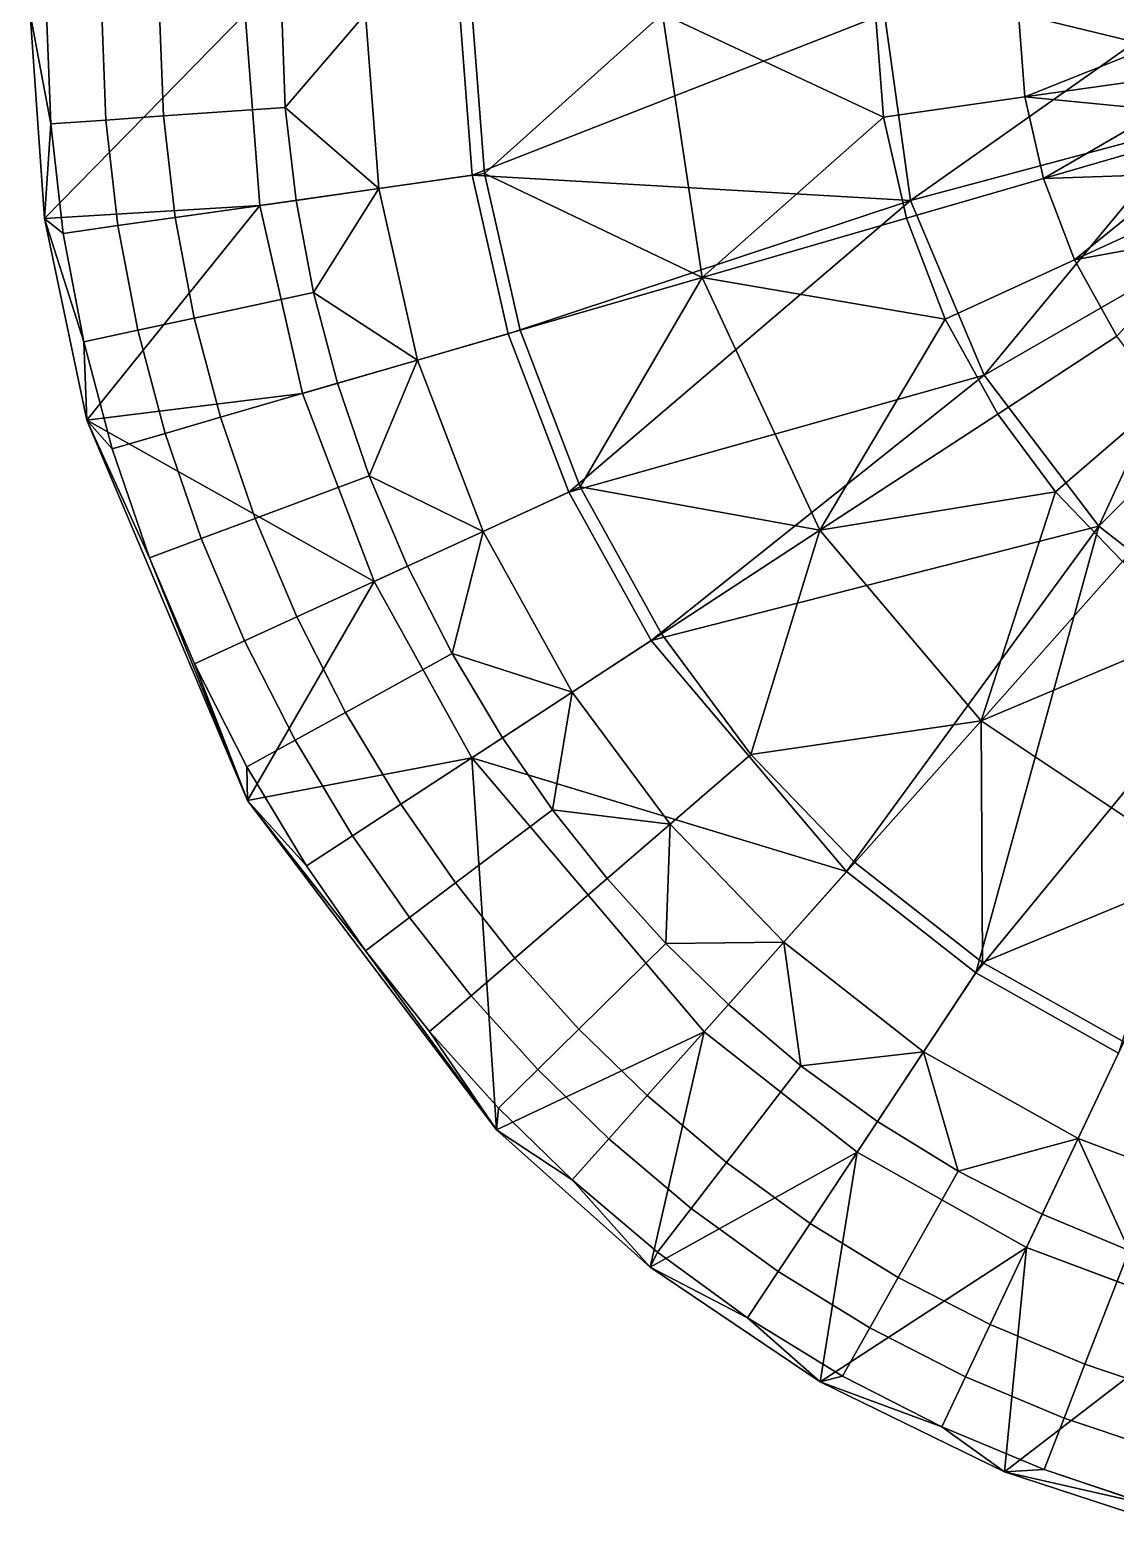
# Model space of a CAD drawing. Header units: inches. Extents: x -336 to -192, y -475 to -71.
# Drawn here: x -295.064 to -293.457, y -184.325 to -182.097 of the extents above; entities that cross this region are included whole.
import ezdxf

# ---------------------------------------------------------------- set-up
doc = ezdxf.new("R2010")
doc.units = ezdxf.units.IN
doc.layers.add('GLASS', color=7, linetype='Continuous')

msp = doc.modelspace()

# ---------------------------------------------------------------- linework, layer by layer
at = {"layer": 'GLASS', "color": 7}
for points in [[(-295.0639, -182.0726, 31.2321), (-295.0425, -182.3755, 31.2321), (-295.0334, -182.2353, 31.3697)], [(-295.0334, -182.2353, 31.3697), (-295.0397, -182.0726, 31.3697), (-295.0639, -182.0726, 31.2321)], [(-295.0425, -182.3755, 31.2321), (-295.0639, -182.0726, 31.2321), (-294.7459, -182.0726, 29.7148)], [(-294.7459, -182.0726, 29.7148), (-294.7242, -182.356, 29.7148), (-295.0425, -182.3755, 31.2321)], [(-294.5679, -182.0726, 30.4371), (-294.6916, -182.0726, 30.7954), (-294.6863, -182.2108, 30.7954)], [(-294.5481, -182.331, 30.4371), (-294.5679, -182.0726, 30.4371), (-294.6863, -182.2108, 30.7954)], [(-294.4097, -182.3114, 28.1975), (-294.428, -182.0726, 28.1975), (-293.7998, -182.0726, 25.2)], [(-293.7998, -182.0726, 25.2), (-293.7612, -182.3486, 25.2), (-294.4097, -182.3114, 28.1975)], [(-294.1284, -182.0726, 29.1905), (-294.4096, -182.0726, 29.9777), (-294.3915, -182.3088, 29.9777)], [(-294.0694, -182.4625, 29.1905), (-294.1284, -182.0726, 29.1905), (-294.3915, -182.3088, 29.9777)], [(-293.8012, -182.2251, 28.3872), (-293.8129, -182.0726, 28.3872), (-294.1284, -182.0726, 29.1905)], [(-294.1284, -182.0726, 29.1905), (-294.0694, -182.4625, 29.1905), (-293.8012, -182.2251, 28.3872)], [(-293.7612, -182.3486, 25.2), (-293.7998, -182.0726, 25.2), (-293.3694, -182.0726, 25.2)], [(-293.3694, -182.0726, 25.2), (-293.3463, -182.2379, 25.2), (-293.7612, -182.3486, 25.2)], [(-293.4041, -182.1204, 27.5878), (-293.4059, -182.0726, 27.5878), (-293.6015, -182.0726, 27.9264)], [(-293.6015, -182.0726, 27.9264), (-293.5921, -182.1954, 27.9264), (-293.4041, -182.1204, 27.5878)], [(-293.5921, -182.1954, 27.9264), (-293.3986, -182.168, 27.5878), (-293.4041, -182.1204, 27.5878)], [(-293.3897, -182.2151, 27.5878), (-293.3986, -182.168, 27.5878), (-293.5921, -182.1954, 27.9264)], [(-293.5921, -182.1954, 27.9264), (-293.5647, -182.316, 27.9264), (-293.3897, -182.2151, 27.5878)], [(-294.6863, -182.2108, 30.7954), (-294.6705, -182.3484, 30.7954), (-294.5481, -182.331, 30.4371)], [(-294.0694, -182.4625, 29.1905), (-293.7672, -182.3748, 28.3872), (-293.8012, -182.2251, 28.3872)], [(-293.5647, -182.316, 27.9264), (-293.3773, -182.2616, 27.5878), (-293.3897, -182.2151, 27.5878)], [(-295.0148, -182.3973, 31.3697), (-295.0334, -182.2353, 31.3697), (-295.0425, -182.3755, 31.2321)], [(-293.6522, -182.6071, 25.2), (-293.7612, -182.3486, 25.2), (-293.3463, -182.2379, 25.2)], [(-293.3463, -182.2379, 25.2), (-293.281, -182.3928, 25.2), (-293.6522, -182.6071, 25.2)], [(-293.3611, -182.309, 27.5878), (-293.3773, -182.2616, 27.5878), (-293.5647, -182.316, 27.9264)], [(-294.3564, -182.5458, 28.1975), (-294.4097, -182.3114, 28.1975), (-293.7612, -182.3486, 25.2)], [(-294.3915, -182.3088, 29.9777), (-294.3389, -182.5407, 29.9777), (-294.0694, -182.4625, 29.1905)], [(-293.5647, -182.316, 27.9264), (-293.5186, -182.4365, 27.9264), (-293.3611, -182.309, 27.5878)], [(-293.5186, -182.4365, 27.9264), (-293.3416, -182.3551, 27.5878), (-293.3611, -182.309, 27.5878)], [(-294.5481, -182.331, 30.4371), (-294.6705, -182.3484, 30.7954), (-294.6446, -182.4847, 30.7954)], [(-294.4905, -182.5847, 30.4371), (-294.5481, -182.331, 30.4371), (-294.6446, -182.4847, 30.7954)], [(-294.9799, -182.6736, 31.2321), (-295.0425, -182.3755, 31.2321), (-294.7242, -182.356, 29.7148)], [(-294.7242, -182.356, 29.7148), (-294.661, -182.6342, 29.7148), (-294.9799, -182.6736, 31.2321)], [(-294.2668, -182.7801, 28.1975), (-294.3564, -182.5458, 28.1975), (-293.7612, -182.3486, 25.2)], [(-293.7612, -182.3486, 25.2), (-293.6522, -182.6071, 25.2), (-294.2668, -182.7801, 28.1975)], [(-293.3188, -182.3999, 27.5878), (-293.3416, -182.3551, 27.5878), (-293.5186, -182.4365, 27.9264)], [(-295.0425, -182.3755, 31.2321), (-294.9799, -182.6736, 31.2321), (-294.9844, -182.5577, 31.3697)], [(-294.9844, -182.5577, 31.3697), (-295.0148, -182.3973, 31.3697), (-295.0425, -182.3755, 31.2321)], [(-293.71, -182.5244, 28.3872), (-293.7672, -182.3748, 28.3872), (-294.0694, -182.4625, 29.1905)], [(-293.4828, -182.8308, 25.2), (-293.6522, -182.6071, 25.2), (-293.281, -182.3928, 25.2)], [(-293.5186, -182.4365, 27.9264), (-293.456, -182.5495, 27.9264), (-293.3188, -182.3999, 27.5878)], [(-293.281, -182.3928, 25.2), (-293.1795, -182.5268, 25.2), (-293.4828, -182.8308, 25.2)], [(-294.0694, -182.4625, 29.1905), (-294.3389, -182.5407, 29.9777), (-294.2502, -182.7724, 29.9777)], [(-293.8953, -182.8366, 29.1905), (-294.0694, -182.4625, 29.1905), (-294.2502, -182.7724, 29.9777)], [(-294.0694, -182.4625, 29.1905), (-293.8953, -182.8366, 29.1905), (-293.71, -182.5244, 28.3872)], [(-294.6446, -182.4847, 30.7954), (-294.609, -182.6191, 30.7954), (-294.4905, -182.5847, 30.4371)], [(-293.8953, -182.8366, 29.1905), (-293.6322, -182.6647, 28.3872), (-293.71, -182.5244, 28.3872)], [(-293.2631, -183.0022, 25.2), (-293.4828, -182.8308, 25.2), (-293.1795, -182.5268, 25.2)], [(-294.9425, -182.7159, 31.3697), (-294.9844, -182.5577, 31.3697), (-294.9799, -182.6736, 31.2321)], [(-294.4905, -182.5847, 30.4371), (-294.609, -182.6191, 30.7954), (-294.5621, -182.7561, 30.7954)], [(-294.3935, -182.8383, 30.4371), (-294.4905, -182.5847, 30.4371), (-294.5621, -182.7561, 30.7954)], [(-294.145, -182.9999, 28.1975), (-294.2668, -182.7801, 28.1975), (-293.6522, -182.6071, 25.2)], [(-293.6522, -182.6071, 25.2), (-293.4828, -182.8308, 25.2), (-294.145, -182.9999, 28.1975)], [(-294.661, -182.6342, 29.7148), (-294.5547, -182.9123, 29.7148), (-294.9799, -182.6736, 31.2321)], [(-293.5467, -182.78, 28.3872), (-293.6322, -182.6647, 28.3872), (-293.8953, -182.8366, 29.1905)], [(-294.9799, -182.6736, 31.2321), (-294.7425, -183.2366, 31.2321), (-294.8872, -182.8772, 31.3697)], [(-294.8872, -182.8772, 31.3697), (-294.9425, -182.7159, 31.3697), (-294.9799, -182.6736, 31.2321)], [(-294.7425, -183.2366, 31.2321), (-294.9799, -182.6736, 31.2321), (-294.5547, -182.9123, 29.7148)], [(-294.5621, -182.7561, 30.7954), (-294.5055, -182.8897, 30.7954), (-294.3935, -182.8383, 30.4371)], [(-294.2502, -182.7724, 29.9777), (-294.1298, -182.9899, 29.9777), (-293.8953, -182.8366, 29.1905)], [(-293.8953, -182.8366, 29.1905), (-293.6569, -183.1184, 29.1905), (-293.5467, -182.78, 28.3872)], [(-293.6569, -183.1184, 29.1905), (-293.4475, -182.8831, 28.3872), (-293.5467, -182.78, 28.3872)], [(-294.3935, -182.8383, 30.4371), (-294.5055, -182.8897, 30.7954), (-294.4396, -183.0191, 30.7954)], [(-294.2617, -183.0762, 30.4371), (-294.3935, -182.8383, 30.4371), (-294.4396, -183.0191, 30.7954)], [(-294.145, -182.9999, 28.1975), (-293.4828, -182.8308, 25.2), (-293.8558, -183.3418, 28.1975)], [(-293.8953, -182.8366, 29.1905), (-294.1298, -182.9899, 29.9777), (-293.9973, -183.1684, 29.9777)], [(-293.6569, -183.1184, 29.1905), (-293.8953, -182.8366, 29.1905), (-293.9973, -183.1684, 29.9777)], [(-293.6648, -183.4917, 28.1975), (-293.8558, -183.3418, 28.1975), (-293.4828, -182.8308, 25.2)], [(-293.4828, -182.8308, 25.2), (-293.2631, -183.0022, 25.2), (-293.6648, -183.4917, 28.1975)], [(-294.8206, -183.0344, 31.3697), (-294.8872, -182.8772, 31.3697), (-294.7425, -183.2366, 31.2321)], [(-293.3256, -182.9788, 28.3872), (-293.4475, -182.8831, 28.3872), (-293.6569, -183.1184, 29.1905)], [(-294.5547, -182.9123, 29.7148), (-294.4101, -183.1732, 29.7148), (-294.7425, -183.2366, 31.2321)], [(-293.6569, -183.1184, 29.1905), (-293.3255, -183.3397, 29.1905), (-293.3256, -182.9788, 28.3872)], [(-294.4101, -183.1732, 29.7148), (-294.145, -182.9999, 28.1975), (-293.8558, -183.3418, 28.1975)], [(-293.4535, -183.6104, 28.1975), (-293.6648, -183.4917, 28.1975), (-293.2631, -183.0022, 25.2)], [(-294.4396, -183.0191, 30.7954), (-294.3648, -183.1436, 30.7954), (-294.2617, -183.0762, 30.4371)], [(-294.7431, -183.1867, 31.3697), (-294.8206, -183.0344, 31.3697), (-294.7425, -183.2366, 31.2321)], [(-294.2617, -183.0762, 30.4371), (-294.3648, -183.1436, 30.7954), (-294.2908, -183.2503, 30.7954)], [(-294.1168, -183.2715, 30.4371), (-294.2617, -183.0762, 30.4371), (-294.2908, -183.2503, 30.7954)], [(-293.9973, -183.1684, 29.9777), (-293.8436, -183.3281, 29.9777), (-293.6569, -183.1184, 29.1905)], [(-293.6569, -183.1184, 29.1905), (-293.8436, -183.3281, 29.9777), (-293.6547, -183.4764, 29.9777)], [(-293.3255, -183.3397, 29.1905), (-293.6569, -183.1184, 29.1905), (-293.6547, -183.4764, 29.9777)], [(-294.3736, -183.7238, 31.2321), (-294.7425, -183.2366, 31.2321), (-294.4101, -183.1732, 29.7148)], [(-293.8558, -183.3418, 28.1975), (-294.0668, -183.579, 29.7148), (-294.4101, -183.1732, 29.7148)], [(-294.0668, -183.579, 29.7148), (-294.3736, -183.7238, 31.2321), (-294.4101, -183.1732, 29.7148)], [(-294.6551, -183.3332, 31.3697), (-294.7431, -183.1867, 31.3697), (-294.7425, -183.2366, 31.2321)], [(-294.7425, -183.2366, 31.2321), (-294.3736, -183.7238, 31.2321), (-294.5679, -183.4589, 31.3697)], [(-294.5679, -183.4589, 31.3697), (-294.6551, -183.3332, 31.3697), (-294.7425, -183.2366, 31.2321)], [(-294.2908, -183.2503, 30.7954), (-294.2102, -183.352, 30.7954), (-294.1168, -183.2715, 30.4371)], [(-294.1168, -183.2715, 30.4371), (-294.2102, -183.352, 30.7954), (-294.1234, -183.4482, 30.7954)], [(-293.9487, -183.4462, 30.4371), (-294.1168, -183.2715, 30.4371), (-294.1234, -183.4482, 30.7954)], [(-293.6547, -183.4764, 29.9777), (-293.4457, -183.5939, 29.9777), (-293.3255, -183.3397, 29.1905)], [(-294.1234, -183.4482, 30.7954), (-294.0308, -183.5385, 30.7954), (-293.9487, -183.4462, 30.4371)], [(-293.9487, -183.4462, 30.4371), (-294.0308, -183.5385, 30.7954), (-293.9236, -183.6292, 30.7954)], [(-293.742, -183.6084, 30.4371), (-293.9487, -183.4462, 30.4371), (-293.9236, -183.6292, 30.7954)], [(-294.473, -183.5786, 31.3697), (-294.5679, -183.4589, 31.3697), (-294.3736, -183.7238, 31.2321)], [(-294.3709, -183.6919, 31.3697), (-294.473, -183.5786, 31.3697), (-294.3736, -183.7238, 31.2321)], [(-294.1467, -183.927, 31.2321), (-294.3736, -183.7238, 31.2321), (-294.0668, -183.579, 29.7148)], [(-294.0668, -183.579, 29.7148), (-293.8401, -183.7569, 29.7148), (-294.1467, -183.927, 31.2321)], [(-293.9236, -183.6292, 30.7954), (-293.8102, -183.7116, 30.7954), (-293.742, -183.6084, 30.4371)], [(-293.742, -183.6084, 30.4371), (-293.8102, -183.7116, 30.7954), (-293.6909, -183.7849, 30.7954)], [(-293.5134, -183.7369, 30.4371), (-293.742, -183.6084, 30.4371), (-293.6909, -183.7849, 30.7954)], [(-294.2618, -183.7981, 31.3697), (-294.3709, -183.6919, 31.3697), (-294.3736, -183.7238, 31.2321)], [(-294.3736, -183.7238, 31.2321), (-294.1467, -183.927, 31.2321), (-294.2618, -183.7981, 31.3697)], [(-293.6909, -183.7849, 30.7954), (-293.5662, -183.8487, 30.7954), (-293.5134, -183.7369, 30.4371)], [(-293.5134, -183.7369, 30.4371), (-293.5662, -183.8487, 30.7954), (-293.4376, -183.9026, 30.7954)], [(-293.2688, -183.829, 30.4371), (-293.5134, -183.7369, 30.4371), (-293.4376, -183.9026, 30.7954)], [(-293.8951, -184.097, 31.2321), (-294.1467, -183.927, 31.2321), (-293.8401, -183.7569, 29.7148)], [(-293.8401, -183.7569, 29.7148), (-293.5894, -183.8978, 29.7148), (-293.8951, -184.097, 31.2321)], [(-294.1357, -183.9049, 31.3697), (-294.2618, -183.7981, 31.3697), (-294.1467, -183.927, 31.2321)], [(-293.6221, -184.2299, 31.2321), (-293.8951, -184.097, 31.2321), (-293.5894, -183.8978, 29.7148)], [(-293.5894, -183.8978, 29.7148), (-293.3212, -183.9988, 29.7148), (-293.6221, -184.2299, 31.2321)], [(-294.0022, -184.0019, 31.3697), (-294.1357, -183.9049, 31.3697), (-294.1467, -183.927, 31.2321)], [(-294.1467, -183.927, 31.2321), (-293.8951, -184.097, 31.2321), (-294.0022, -184.0019, 31.3697)], [(-293.8617, -184.0882, 31.3697), (-294.0022, -184.0019, 31.3697), (-293.8951, -184.097, 31.2321)], [(-293.3326, -184.3248, 31.2321), (-293.6221, -184.2299, 31.2321), (-293.3212, -183.9988, 29.7148)], [(-293.715, -184.1633, 31.3697), (-293.8617, -184.0882, 31.3697), (-293.8951, -184.097, 31.2321)], [(-293.8951, -184.097, 31.2321), (-293.6221, -184.2299, 31.2321), (-293.715, -184.1633, 31.3697)], [(-293.5636, -184.2267, 31.3697), (-293.715, -184.1633, 31.3697), (-293.6221, -184.2299, 31.2321)], [(-293.4077, -184.279, 31.3697), (-293.5636, -184.2267, 31.3697), (-293.6221, -184.2299, 31.2321)], [(-293.6221, -184.2299, 31.2321), (-293.3326, -184.3248, 31.2321), (-293.4077, -184.279, 31.3697)]]:
    msp.add_3dface(points, dxfattribs=at)
for points, invisible_edges in [([(-294.9519, -182.2296, 31.3763), (-294.958, -182.0726, 31.3763), (-295.0397, -182.0726, 31.3697)], 12), ([(-294.9519, -182.2296, 31.3763), (-295.0397, -182.0726, 31.3697), (-295.0334, -182.2353, 31.3697)], 1), ([(-294.8665, -182.2235, 31.2738), (-294.8724, -182.0726, 31.2738), (-294.958, -182.0726, 31.3763)], 12), ([(-294.8665, -182.2235, 31.2738), (-294.958, -182.0726, 31.3763), (-294.9519, -182.2296, 31.3763)], 1), ([(-294.6863, -182.2108, 30.7954), (-294.6916, -182.0726, 30.7954), (-294.8724, -182.0726, 31.2738)], 12), ([(-294.6863, -182.2108, 30.7954), (-294.8724, -182.0726, 31.2738), (-294.8665, -182.2235, 31.2738)], 1), ([(-294.7242, -182.356, 29.7148), (-294.7459, -182.0726, 29.7148), (-294.428, -182.0726, 28.1975)], 12), ([(-294.7242, -182.356, 29.7148), (-294.428, -182.0726, 28.1975), (-294.4097, -182.3114, 28.1975)], 1), ([(-294.3915, -182.3088, 29.9777), (-294.4096, -182.0726, 29.9777), (-294.5679, -182.0726, 30.4371)], 12), ([(-294.3915, -182.3088, 29.9777), (-294.5679, -182.0726, 30.4371), (-294.5481, -182.331, 30.4371)], 1), ([(-293.5921, -182.1954, 27.9264), (-293.6015, -182.0726, 27.9264), (-293.8129, -182.0726, 28.3872)], 12), ([(-293.5921, -182.1954, 27.9264), (-293.8129, -182.0726, 28.3872), (-293.8012, -182.2251, 28.3872)], 1), ([(-293.5647, -182.316, 27.9264), (-293.5921, -182.1954, 27.9264), (-293.8012, -182.2251, 28.3872)], 12), ([(-294.8493, -182.3738, 31.2738), (-294.8665, -182.2235, 31.2738), (-294.9519, -182.2296, 31.3763)], 12), ([(-294.6705, -182.3484, 30.7954), (-294.6863, -182.2108, 30.7954), (-294.8665, -182.2235, 31.2738)], 12), ([(-294.6705, -182.3484, 30.7954), (-294.8665, -182.2235, 31.2738), (-294.8493, -182.3738, 31.2738)], 1), ([(-293.5647, -182.316, 27.9264), (-293.8012, -182.2251, 28.3872), (-293.7672, -182.3748, 28.3872)], 1), ([(-294.934, -182.3858, 31.3763), (-294.9519, -182.2296, 31.3763), (-295.0334, -182.2353, 31.3697)], 12), ([(-294.934, -182.3858, 31.3763), (-295.0334, -182.2353, 31.3697), (-295.0148, -182.3973, 31.3697)], 1), ([(-294.8493, -182.3738, 31.2738), (-294.9519, -182.2296, 31.3763), (-294.934, -182.3858, 31.3763)], 1), ([(-294.661, -182.6342, 29.7148), (-294.7242, -182.356, 29.7148), (-294.4097, -182.3114, 28.1975)], 12), ([(-294.661, -182.6342, 29.7148), (-294.4097, -182.3114, 28.1975), (-294.3564, -182.5458, 28.1975)], 1), ([(-294.3389, -182.5407, 29.9777), (-294.3915, -182.3088, 29.9777), (-294.5481, -182.331, 30.4371)], 12), ([(-293.5186, -182.4365, 27.9264), (-293.5647, -182.316, 27.9264), (-293.7672, -182.3748, 28.3872)], 12), ([(-294.3389, -182.5407, 29.9777), (-294.5481, -182.331, 30.4371), (-294.4905, -182.5847, 30.4371)], 1), ([(-294.6446, -182.4847, 30.7954), (-294.6705, -182.3484, 30.7954), (-294.8493, -182.3738, 31.2738)], 12), ([(-294.821, -182.5226, 31.2738), (-294.8493, -182.3738, 31.2738), (-294.934, -182.3858, 31.3763)], 12), ([(-294.6446, -182.4847, 30.7954), (-294.8493, -182.3738, 31.2738), (-294.821, -182.5226, 31.2738)], 1), ([(-293.5186, -182.4365, 27.9264), (-293.7672, -182.3748, 28.3872), (-293.71, -182.5244, 28.3872)], 1), ([(-294.9046, -182.5406, 31.3763), (-294.934, -182.3858, 31.3763), (-295.0148, -182.3973, 31.3697)], 12), ([(-294.9046, -182.5406, 31.3763), (-295.0148, -182.3973, 31.3697), (-294.9844, -182.5577, 31.3697)], 1), ([(-294.821, -182.5226, 31.2738), (-294.934, -182.3858, 31.3763), (-294.9046, -182.5406, 31.3763)], 1), ([(-293.456, -182.5495, 27.9264), (-293.5186, -182.4365, 27.9264), (-293.71, -182.5244, 28.3872)], 12), ([(-294.609, -182.6191, 30.7954), (-294.6446, -182.4847, 30.7954), (-294.821, -182.5226, 31.2738)], 12), ([(-294.7821, -182.6694, 31.2738), (-294.821, -182.5226, 31.2738), (-294.9046, -182.5406, 31.3763)], 12), ([(-294.609, -182.6191, 30.7954), (-294.821, -182.5226, 31.2738), (-294.7821, -182.6694, 31.2738)], 1), ([(-293.456, -182.5495, 27.9264), (-293.71, -182.5244, 28.3872), (-293.6322, -182.6647, 28.3872)], 1), ([(-294.8641, -182.6932, 31.3763), (-294.9046, -182.5406, 31.3763), (-294.9844, -182.5577, 31.3697)], 12), ([(-294.8641, -182.6932, 31.3763), (-294.9844, -182.5577, 31.3697), (-294.9425, -182.7159, 31.3697)], 1), ([(-294.7821, -182.6694, 31.2738), (-294.9046, -182.5406, 31.3763), (-294.8641, -182.6932, 31.3763)], 1), ([(-294.5547, -182.9123, 29.7148), (-294.661, -182.6342, 29.7148), (-294.3564, -182.5458, 28.1975)], 12), ([(-294.5547, -182.9123, 29.7148), (-294.3564, -182.5458, 28.1975), (-294.2668, -182.7801, 28.1975)], 1), ([(-294.2502, -182.7724, 29.9777), (-294.3389, -182.5407, 29.9777), (-294.4905, -182.5847, 30.4371)], 12), ([(-293.3871, -182.6423, 27.9264), (-293.456, -182.5495, 27.9264), (-293.6322, -182.6647, 28.3872)], 12), ([(-294.2502, -182.7724, 29.9777), (-294.4905, -182.5847, 30.4371), (-294.3935, -182.8383, 30.4371)], 1), ([(-294.5621, -182.7561, 30.7954), (-294.609, -182.6191, 30.7954), (-294.7821, -182.6694, 31.2738)], 12), ([(-293.3871, -182.6423, 27.9264), (-293.6322, -182.6647, 28.3872), (-293.5467, -182.78, 28.3872)], 1), ([(-293.3072, -182.7254, 27.9264), (-293.3871, -182.6423, 27.9264), (-293.5467, -182.78, 28.3872)], 12), ([(-294.7309, -182.819, 31.2738), (-294.7821, -182.6694, 31.2738), (-294.8641, -182.6932, 31.3763)], 12), ([(-294.5621, -182.7561, 30.7954), (-294.7821, -182.6694, 31.2738), (-294.7309, -182.819, 31.2738)], 1), ([(-294.8109, -182.8488, 31.3763), (-294.8641, -182.6932, 31.3763), (-294.9425, -182.7159, 31.3697)], 12), ([(-294.7309, -182.819, 31.2738), (-294.8641, -182.6932, 31.3763), (-294.8109, -182.8488, 31.3763)], 1), ([(-294.8109, -182.8488, 31.3763), (-294.9425, -182.7159, 31.3697), (-294.8872, -182.8772, 31.3697)], 1), ([(-293.3072, -182.7254, 27.9264), (-293.5467, -182.78, 28.3872), (-293.4475, -182.8831, 28.3872)], 1), ([(-294.5055, -182.8897, 30.7954), (-294.5621, -182.7561, 30.7954), (-294.7309, -182.819, 31.2738)], 12), ([(-294.4101, -183.1732, 29.7148), (-294.5547, -182.9123, 29.7148), (-294.2668, -182.7801, 28.1975)], 12), ([(-294.4101, -183.1732, 29.7148), (-294.2668, -182.7801, 28.1975), (-294.145, -182.9999, 28.1975)], 1), ([(-294.1298, -182.9899, 29.9777), (-294.2502, -182.7724, 29.9777), (-294.3935, -182.8383, 30.4371)], 12), ([(-294.6691, -182.9648, 31.2738), (-294.7309, -182.819, 31.2738), (-294.8109, -182.8488, 31.3763)], 12), ([(-294.5055, -182.8897, 30.7954), (-294.7309, -182.819, 31.2738), (-294.6691, -182.9648, 31.2738)], 1), ([(-294.7466, -183.0004, 31.3763), (-294.8109, -182.8488, 31.3763), (-294.8872, -182.8772, 31.3697)], 12), ([(-294.6691, -182.9648, 31.2738), (-294.8109, -182.8488, 31.3763), (-294.7466, -183.0004, 31.3763)], 1), ([(-294.1298, -182.9899, 29.9777), (-294.3935, -182.8383, 30.4371), (-294.2617, -183.0762, 30.4371)], 1), ([(-294.7466, -183.0004, 31.3763), (-294.8872, -182.8772, 31.3697), (-294.8206, -183.0344, 31.3697)], 1), ([(-294.4396, -183.0191, 30.7954), (-294.5055, -182.8897, 30.7954), (-294.6691, -182.9648, 31.2738)], 12), ([(-294.5972, -183.1061, 31.2738), (-294.6691, -182.9648, 31.2738), (-294.7466, -183.0004, 31.3763)], 12), ([(-294.4396, -183.0191, 30.7954), (-294.6691, -182.9648, 31.2738), (-294.5972, -183.1061, 31.2738)], 1), ([(-294.6718, -183.1473, 31.3763), (-294.7466, -183.0004, 31.3763), (-294.8206, -183.0344, 31.3697)], 12), ([(-294.5972, -183.1061, 31.2738), (-294.7466, -183.0004, 31.3763), (-294.6718, -183.1473, 31.3763)], 1), ([(-293.9973, -183.1684, 29.9777), (-294.1298, -182.9899, 29.9777), (-294.2617, -183.0762, 30.4371)], 12), ([(-294.3648, -183.1436, 30.7954), (-294.4396, -183.0191, 30.7954), (-294.5972, -183.1061, 31.2738)], 12), ([(-294.6718, -183.1473, 31.3763), (-294.8206, -183.0344, 31.3697), (-294.7431, -183.1867, 31.3697)], 1), ([(-293.9973, -183.1684, 29.9777), (-294.2617, -183.0762, 30.4371), (-294.1168, -183.2715, 30.4371)], 1), ([(-294.5155, -183.242, 31.2738), (-294.5972, -183.1061, 31.2738), (-294.6718, -183.1473, 31.3763)], 12), ([(-294.3648, -183.1436, 30.7954), (-294.5972, -183.1061, 31.2738), (-294.5155, -183.242, 31.2738)], 1), ([(-294.5869, -183.2887, 31.3763), (-294.6718, -183.1473, 31.3763), (-294.7431, -183.1867, 31.3697)], 12), ([(-294.5155, -183.242, 31.2738), (-294.6718, -183.1473, 31.3763), (-294.5869, -183.2887, 31.3763)], 1), ([(-294.2908, -183.2503, 30.7954), (-294.3648, -183.1436, 30.7954), (-294.5155, -183.242, 31.2738)], 12), ([(-293.8436, -183.3281, 29.9777), (-293.9973, -183.1684, 29.9777), (-294.1168, -183.2715, 30.4371)], 12), ([(-294.5869, -183.2887, 31.3763), (-294.7431, -183.1867, 31.3697), (-294.6551, -183.3332, 31.3697)], 1), ([(-294.4346, -183.3586, 31.2738), (-294.5155, -183.242, 31.2738), (-294.5869, -183.2887, 31.3763)], 12), ([(-294.2908, -183.2503, 30.7954), (-294.5155, -183.242, 31.2738), (-294.4346, -183.3586, 31.2738)], 1), ([(-294.2102, -183.352, 30.7954), (-294.2908, -183.2503, 30.7954), (-294.4346, -183.3586, 31.2738)], 12), ([(-293.8436, -183.3281, 29.9777), (-294.1168, -183.2715, 30.4371), (-293.9487, -183.4462, 30.4371)], 1), ([(-294.5028, -183.4099, 31.3763), (-294.5869, -183.2887, 31.3763), (-294.6551, -183.3332, 31.3697)], 12), ([(-294.4346, -183.3586, 31.2738), (-294.5869, -183.2887, 31.3763), (-294.5028, -183.4099, 31.3763)], 1), ([(-294.5028, -183.4099, 31.3763), (-294.6551, -183.3332, 31.3697), (-294.5679, -183.4589, 31.3697)], 1), ([(-293.6547, -183.4764, 29.9777), (-293.8436, -183.3281, 29.9777), (-293.9487, -183.4462, 30.4371)], 12), ([(-294.3466, -183.4697, 31.2738), (-294.4346, -183.3586, 31.2738), (-294.5028, -183.4099, 31.3763)], 12), ([(-294.2102, -183.352, 30.7954), (-294.4346, -183.3586, 31.2738), (-294.3466, -183.4697, 31.2738)], 1), ([(-294.1234, -183.4482, 30.7954), (-294.2102, -183.352, 30.7954), (-294.3466, -183.4697, 31.2738)], 12), ([(-293.8401, -183.7569, 29.7148), (-294.0668, -183.579, 29.7148), (-293.8558, -183.3418, 28.1975)], 12), ([(-293.8401, -183.7569, 29.7148), (-293.8558, -183.3418, 28.1975), (-293.6648, -183.4917, 28.1975)], 1), ([(-294.4113, -183.5254, 31.3763), (-294.5028, -183.4099, 31.3763), (-294.5679, -183.4589, 31.3697)], 12), ([(-294.3466, -183.4697, 31.2738), (-294.5028, -183.4099, 31.3763), (-294.4113, -183.5254, 31.3763)], 1), ([(-294.1234, -183.4482, 30.7954), (-294.3466, -183.4697, 31.2738), (-294.2519, -183.5748, 31.2738)], 1), ([(-294.0308, -183.5385, 30.7954), (-294.1234, -183.4482, 30.7954), (-294.2519, -183.5748, 31.2738)], 12), ([(-293.6547, -183.4764, 29.9777), (-293.9487, -183.4462, 30.4371), (-293.742, -183.6084, 30.4371)], 1), ([(-294.4113, -183.5254, 31.3763), (-294.5679, -183.4589, 31.3697), (-294.473, -183.5786, 31.3697)], 1), ([(-294.2519, -183.5748, 31.2738), (-294.3466, -183.4697, 31.2738), (-294.4113, -183.5254, 31.3763)], 12), ([(-293.5894, -183.8978, 29.7148), (-293.8401, -183.7569, 29.7148), (-293.6648, -183.4917, 28.1975)], 12), ([(-293.4457, -183.5939, 29.9777), (-293.6547, -183.4764, 29.9777), (-293.742, -183.6084, 30.4371)], 12), ([(-293.5894, -183.8978, 29.7148), (-293.6648, -183.4917, 28.1975), (-293.4535, -183.6104, 28.1975)], 1), ([(-294.3128, -183.6347, 31.3763), (-294.4113, -183.5254, 31.3763), (-294.473, -183.5786, 31.3697)], 12), ([(-294.2519, -183.5748, 31.2738), (-294.4113, -183.5254, 31.3763), (-294.3128, -183.6347, 31.3763)], 1), ([(-294.0308, -183.5385, 30.7954), (-294.2519, -183.5748, 31.2738), (-294.1507, -183.6733, 31.2738)], 1), ([(-293.9236, -183.6292, 30.7954), (-294.0308, -183.5385, 30.7954), (-294.1507, -183.6733, 31.2738)], 12), ([(-294.3128, -183.6347, 31.3763), (-294.473, -183.5786, 31.3697), (-294.3709, -183.6919, 31.3697)], 1), ([(-294.1507, -183.6733, 31.2738), (-294.2519, -183.5748, 31.2738), (-294.3128, -183.6347, 31.3763)], 12), ([(-293.4457, -183.5939, 29.9777), (-293.742, -183.6084, 30.4371), (-293.5134, -183.7369, 30.4371)], 1), ([(-293.2221, -183.6781, 29.9777), (-293.4457, -183.5939, 29.9777), (-293.5134, -183.7369, 30.4371)], 12), ([(-293.9236, -183.6292, 30.7954), (-294.1507, -183.6733, 31.2738), (-294.0337, -183.7724, 31.2738)], 1), ([(-293.8102, -183.7116, 30.7954), (-293.9236, -183.6292, 30.7954), (-294.0337, -183.7724, 31.2738)], 12), ([(-293.3212, -183.9988, 29.7148), (-293.5894, -183.8978, 29.7148), (-293.4535, -183.6104, 28.1975)], 12), ([(-294.2076, -183.7371, 31.3763), (-294.3128, -183.6347, 31.3763), (-294.3709, -183.6919, 31.3697)], 12), ([(-294.1507, -183.6733, 31.2738), (-294.3128, -183.6347, 31.3763), (-294.2076, -183.7371, 31.3763)], 1), ([(-294.0337, -183.7724, 31.2738), (-294.1507, -183.6733, 31.2738), (-294.2076, -183.7371, 31.3763)], 12), ([(-294.2076, -183.7371, 31.3763), (-294.3709, -183.6919, 31.3697), (-294.2618, -183.7981, 31.3697)], 1), ([(-293.2221, -183.6781, 29.9777), (-293.5134, -183.7369, 30.4371), (-293.2688, -183.829, 30.4371)], 1), ([(-293.8102, -183.7116, 30.7954), (-294.0337, -183.7724, 31.2738), (-293.9099, -183.8623, 31.2738)], 1), ([(-293.6909, -183.7849, 30.7954), (-293.8102, -183.7116, 30.7954), (-293.9099, -183.8623, 31.2738)], 12), ([(-294.0859, -183.8402, 31.3763), (-294.2076, -183.7371, 31.3763), (-294.2618, -183.7981, 31.3697)], 12), ([(-294.0337, -183.7724, 31.2738), (-294.2076, -183.7371, 31.3763), (-294.0859, -183.8402, 31.3763)], 1), ([(-293.9099, -183.8623, 31.2738), (-294.0337, -183.7724, 31.2738), (-294.0859, -183.8402, 31.3763)], 12), ([(-293.6909, -183.7849, 30.7954), (-293.9099, -183.8623, 31.2738), (-293.7796, -183.9424, 31.2738)], 1), ([(-293.5662, -183.8487, 30.7954), (-293.6909, -183.7849, 30.7954), (-293.7796, -183.9424, 31.2738)], 12), ([(-294.0859, -183.8402, 31.3763), (-294.2618, -183.7981, 31.3697), (-294.1357, -183.9049, 31.3697)], 1), ([(-293.9571, -183.9337, 31.3763), (-294.0859, -183.8402, 31.3763), (-294.1357, -183.9049, 31.3697)], 12), ([(-293.9099, -183.8623, 31.2738), (-294.0859, -183.8402, 31.3763), (-293.9571, -183.9337, 31.3763)], 1), ([(-293.5662, -183.8487, 30.7954), (-293.7796, -183.9424, 31.2738), (-293.6435, -184.012, 31.2738)], 1), ([(-293.4376, -183.9026, 30.7954), (-293.5662, -183.8487, 30.7954), (-293.6435, -184.012, 31.2738)], 12), ([(-293.7796, -183.9424, 31.2738), (-293.9099, -183.8623, 31.2738), (-293.9571, -183.9337, 31.3763)], 12), ([(-293.9571, -183.9337, 31.3763), (-294.1357, -183.9049, 31.3697), (-294.0022, -184.0019, 31.3697)], 1), ([(-293.4376, -183.9026, 30.7954), (-293.6435, -184.012, 31.2738), (-293.5031, -184.0709, 31.2738)], 1), ([(-293.3052, -183.947, 30.7954), (-293.4376, -183.9026, 30.7954), (-293.5031, -184.0709, 31.2738)], 12), ([(-293.8216, -184.017, 31.3763), (-293.9571, -183.9337, 31.3763), (-294.0022, -184.0019, 31.3697)], 12), ([(-293.7796, -183.9424, 31.2738), (-293.9571, -183.9337, 31.3763), (-293.8216, -184.017, 31.3763)], 1), ([(-293.6435, -184.012, 31.2738), (-293.7796, -183.9424, 31.2738), (-293.8216, -184.017, 31.3763)], 12), ([(-293.3052, -183.947, 30.7954), (-293.5031, -184.0709, 31.2738), (-293.3584, -184.1194, 31.2738)], 1), ([(-293.8216, -184.017, 31.3763), (-294.0022, -184.0019, 31.3697), (-293.8617, -184.0882, 31.3697)], 1), ([(-293.6801, -184.0894, 31.3763), (-293.8216, -184.017, 31.3763), (-293.8617, -184.0882, 31.3697)], 12), ([(-293.6435, -184.012, 31.2738), (-293.8216, -184.017, 31.3763), (-293.6801, -184.0894, 31.3763)], 1), ([(-293.5031, -184.0709, 31.2738), (-293.6435, -184.012, 31.2738), (-293.6801, -184.0894, 31.3763)], 12), ([(-293.5031, -184.0709, 31.2738), (-293.6801, -184.0894, 31.3763), (-293.534, -184.1506, 31.3763)], 1), ([(-293.3584, -184.1194, 31.2738), (-293.5031, -184.0709, 31.2738), (-293.534, -184.1506, 31.3763)], 12), ([(-293.6801, -184.0894, 31.3763), (-293.8617, -184.0882, 31.3697), (-293.715, -184.1633, 31.3697)], 1), ([(-293.534, -184.1506, 31.3763), (-293.6801, -184.0894, 31.3763), (-293.715, -184.1633, 31.3697)], 12), ([(-293.3584, -184.1194, 31.2738), (-293.534, -184.1506, 31.3763), (-293.3837, -184.201, 31.3763)], 1), ([(-293.534, -184.1506, 31.3763), (-293.715, -184.1633, 31.3697), (-293.5636, -184.2267, 31.3697)], 1), ([(-293.3837, -184.201, 31.3763), (-293.534, -184.1506, 31.3763), (-293.5636, -184.2267, 31.3697)], 12), ([(-293.3837, -184.201, 31.3763), (-293.5636, -184.2267, 31.3697), (-293.4077, -184.279, 31.3697)], 1)]:
    msp.add_3dface(points, dxfattribs=dict(at, invisible_edges=invisible_edges))

doc.saveas('drawing.dxf')
